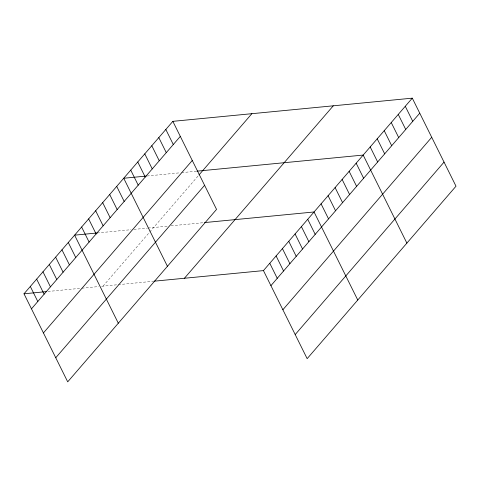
<?xml version="1.0" encoding="UTF-8"?>
<svg xmlns="http://www.w3.org/2000/svg" width="480" height="480" viewBox="0 0 480 480"><rect width="100%" height="100%" fill="white"/><g stroke="black" fill="none" stroke-linecap="round" stroke-linejoin="round"><path stroke-width="0.36" stroke-dasharray="2.4 1.8" d="M103.02 286.14L149.244 232.584M149.73 232.02L198.534 175.476M147.006 175.998L180.168 172.788M181.578 172.65L197.1 171.15M97.182 232.974L131.046 229.698M133.872 229.422L147.276 228.126M147.978 228.054L168.162 226.104M171.072 225.822L203.052 222.726M47.988 291.468L80.442 288.33M81.852 288.192L98.784 286.554M101.61 286.278L117.558 284.736M118.284 284.664L153.174 281.286"/><path stroke-width="0.72" d="M172.842 121.344L216.552 209.394L67.71 381.84L24 293.796L172.842 121.344L412.29 98.16L456 186.204L307.158 358.656L263.448 270.606L412.29 98.16M31.47 308.838L180.312 136.392M43.428 332.928L192.27 160.482M199.002 174.936L251.862 113.694M55.746 357.75L204.594 185.304M184.434 278.256L333.276 105.81M270.918 285.654L419.76 113.202M282.876 309.744L431.718 137.292M295.2 334.566L444.042 162.114M146.304 176.064L123.726 178.254L167.43 266.298M197.1 171.15L363.174 155.064L406.884 243.114M97.182 232.974L74.604 235.158L118.314 323.208M204.51 222.582L314.058 211.974L357.762 300.024M24 293.796L46.578 291.606M153.9 281.214L263.448 270.606M405.276 106.29L412.746 121.332M398.256 114.42L405.726 129.462M391.242 122.55L398.712 137.592M384.228 130.68L391.692 145.722M377.208 138.804L384.678 153.852M370.194 146.934L377.658 161.982M356.16 163.194L363.624 178.242M349.14 171.324L356.61 186.372M342.126 179.454L349.59 194.502M335.106 187.584L342.576 202.632M328.092 195.714L335.556 210.762M321.072 203.844L328.542 218.892M307.728 219.306L315.198 234.348M301.404 226.632L308.874 241.68M295.08 233.964L302.55 249.006M288.756 241.29L296.22 256.338M282.426 248.622L289.896 263.664M276.102 255.948L283.572 270.996M269.778 263.28L277.242 278.322M165.828 129.474L173.292 144.522M158.808 137.604L166.278 152.652M151.794 145.734L159.258 160.782M144.774 153.864L152.244 168.906M137.76 161.994L145.224 177.036M130.74 170.124L138.21 185.166M116.706 186.384L124.176 201.426M109.692 194.514L117.162 209.556M102.672 202.644L110.142 217.686M95.658 210.774L103.128 225.816M88.638 218.904L96.108 233.946M81.624 227.034L89.094 242.076M68.28 242.49L75.75 257.538M61.956 249.822L69.426 264.864M55.632 257.148L63.096 272.196M49.302 264.48L56.772 279.522M42.978 271.806L50.448 286.854M36.654 279.138L44.118 294.18M30.324 286.464L37.794 301.512"/></g></svg>
